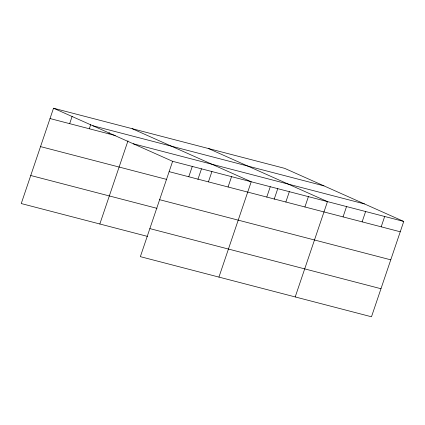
<?xml version="1.0" encoding="UTF-8"?>
<svg xmlns="http://www.w3.org/2000/svg" width="425" height="425" viewBox="0 0 425 425"><rect width="100%" height="100%" fill="white"/><g stroke="black" fill="none" stroke-linecap="round" stroke-linejoin="round"><path stroke-width="0.64" d="M53.518 108.221L172.624 161.319L140.356 256.652L371.482 316.779L403.75 221.446L284.644 168.348L53.518 108.221L21.25 203.554L147.502 236.396M69.668 123.659L72.138 116.365M89.314 128.77L90.753 124.514M108.959 133.88L109.368 132.664M99.832 223.996L127.973 140.861M188.774 176.758L192.27 166.43M197.912 179.403L201.498 168.81M208.42 181.868L211.916 171.541M228.066 186.979L231.561 176.651M218.939 277.095L251.207 181.762L132.101 128.663M266.778 197.051L270.273 186.724M274.183 199.245L277.769 188.652M285.844 202.013L289.345 191.686M304.916 206.975L308.412 196.648M295.21 296.937L327.478 201.604L208.372 148.506M343.049 216.893L346.545 206.566M362.116 221.855L365.617 211.528M381.188 226.817L384.683 216.49M92.825 125.742L323.951 185.868M50.023 118.548L115.297 135.527M133.317 143.793L364.443 203.926M172.624 161.319L403.75 221.446M169.129 171.647L400.254 231.779M40.529 146.598L166.781 179.446M159.635 199.697L390.761 259.829M30.743 175.498L156.995 208.346M149.85 228.602L380.975 288.729"/></g></svg>
